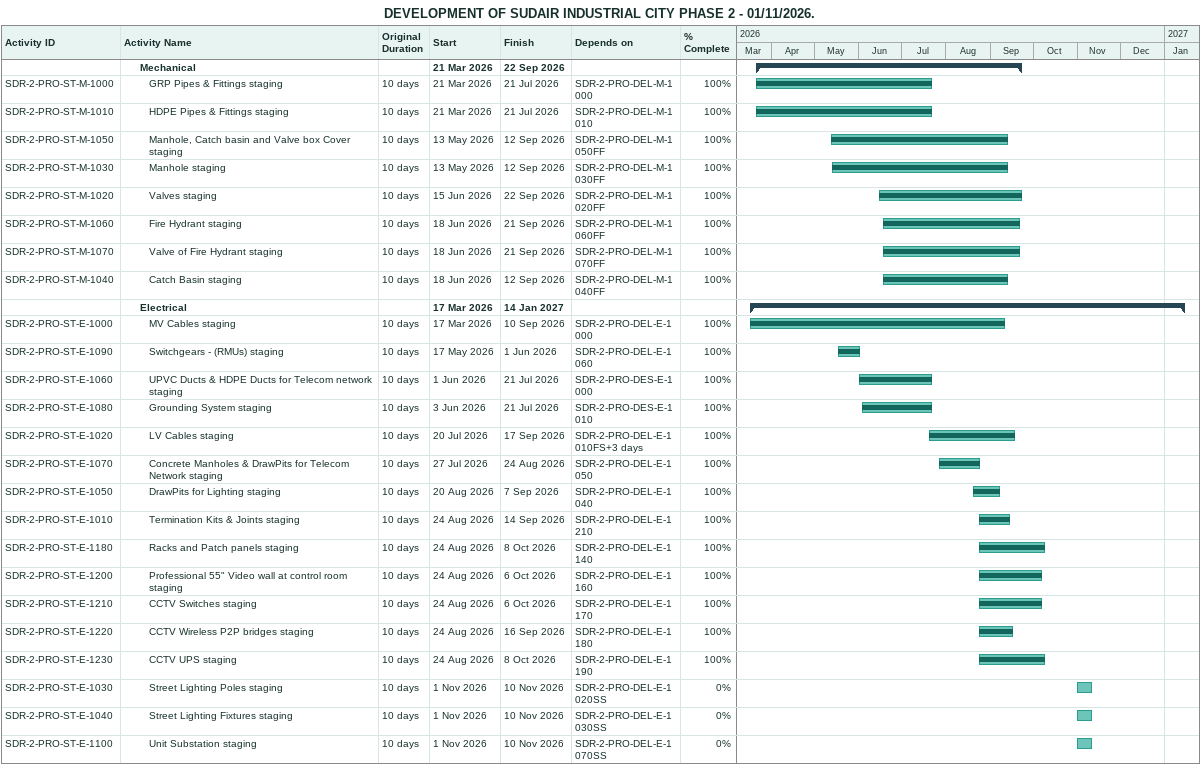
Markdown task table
DEVELOPMENT OF SUDAIR INDUSTRIAL CITY PHASE 2 - 01/11/2026.

| ID | Level | Task | Original duration | Start | Finish | Predecessors | % complete |
|---|---|---|---|---|---|---|---|
|  | 3 | **Mechanical** |  | 2026-03-21 | 2026-09-22 |  |  |
| SDR-2-PRO-ST-M-1000 | 4 | GRP Pipes & Fittings staging | 10d | 2026-03-21 | 2026-07-21 | SDR-2-PRO-DEL-M-1000 | 100 |
| SDR-2-PRO-ST-M-1010 | 4 | HDPE Pipes & Fittings staging | 10d | 2026-03-21 | 2026-07-21 | SDR-2-PRO-DEL-M-1010 | 100 |
| SDR-2-PRO-ST-M-1050 | 4 | Manhole, Catch basin and Valve box Cover staging | 10d | 2026-05-13 | 2026-09-12 | SDR-2-PRO-DEL-M-1050FF | 100 |
| SDR-2-PRO-ST-M-1030 | 4 | Manhole staging | 10d | 2026-05-13 | 2026-09-12 | SDR-2-PRO-DEL-M-1030FF | 100 |
| SDR-2-PRO-ST-M-1020 | 4 | Valves staging | 10d | 2026-06-15 | 2026-09-22 | SDR-2-PRO-DEL-M-1020FF | 100 |
| SDR-2-PRO-ST-M-1060 | 4 | Fire Hydrant staging | 10d | 2026-06-18 | 2026-09-21 | SDR-2-PRO-DEL-M-1060FF | 100 |
| SDR-2-PRO-ST-M-1070 | 4 | Valve of Fire Hydrant staging | 10d | 2026-06-18 | 2026-09-21 | SDR-2-PRO-DEL-M-1070FF | 100 |
| SDR-2-PRO-ST-M-1040 | 4 | Catch Basin staging | 10d | 2026-06-18 | 2026-09-12 | SDR-2-PRO-DEL-M-1040FF | 100 |
|  | 3 | **Electrical** |  | 2026-03-17 | 2027-01-14 |  |  |
| SDR-2-PRO-ST-E-1000 | 4 | MV Cables staging | 10d | 2026-03-17 | 2026-09-10 | SDR-2-PRO-DEL-E-1000 | 100 |
| SDR-2-PRO-ST-E-1090 | 4 | Switchgears - (RMUs) staging | 10d | 2026-05-17 | 2026-06-01 | SDR-2-PRO-DEL-E-1060 | 100 |
| SDR-2-PRO-ST-E-1060 | 4 | UPVC Ducts & HDPE Ducts for Telecom network staging | 10d | 2026-06-01 | 2026-07-21 | SDR-2-PRO-DES-E-1000 | 100 |
| SDR-2-PRO-ST-E-1080 | 4 | Grounding System staging | 10d | 2026-06-03 | 2026-07-21 | SDR-2-PRO-DES-E-1010 | 100 |
| SDR-2-PRO-ST-E-1020 | 4 | LV Cables staging | 10d | 2026-07-20 | 2026-09-17 | SDR-2-PRO-DEL-E-1010FS+3d | 100 |
| SDR-2-PRO-ST-E-1070 | 4 | Concrete Manholes & DrawPits for Telecom Network staging | 10d | 2026-07-27 | 2026-08-24 | SDR-2-PRO-DEL-E-1050 | 100 |
| SDR-2-PRO-ST-E-1050 | 4 | DrawPits for Lighting staging | 10d | 2026-08-20 | 2026-09-07 | SDR-2-PRO-DEL-E-1040 | 100 |
| SDR-2-PRO-ST-E-1010 | 4 | Termination Kits & Joints staging | 10d | 2026-08-24 | 2026-09-14 | SDR-2-PRO-DEL-E-1210 | 100 |
| SDR-2-PRO-ST-E-1180 | 4 | Racks and Patch panels staging | 10d | 2026-08-24 | 2026-10-08 | SDR-2-PRO-DEL-E-1140 | 100 |
| SDR-2-PRO-ST-E-1200 | 4 | Professional 55" Video wall at control room staging | 10d | 2026-08-24 | 2026-10-06 | SDR-2-PRO-DEL-E-1160 | 100 |
| SDR-2-PRO-ST-E-1210 | 4 | CCTV Switches staging | 10d | 2026-08-24 | 2026-10-06 | SDR-2-PRO-DEL-E-1170 | 100 |
| SDR-2-PRO-ST-E-1220 | 4 | CCTV Wireless P2P bridges staging | 10d | 2026-08-24 | 2026-09-16 | SDR-2-PRO-DEL-E-1180 | 100 |
| SDR-2-PRO-ST-E-1230 | 4 | CCTV UPS staging | 10d | 2026-08-24 | 2026-10-08 | SDR-2-PRO-DEL-E-1190 | 100 |
| SDR-2-PRO-ST-E-1030 | 4 | Street Lighting Poles staging | 10d | 2026-11-01 | 2026-11-10 | SDR-2-PRO-DEL-E-1020SS | 0 |
| SDR-2-PRO-ST-E-1040 | 4 | Street Lighting Fixtures staging | 10d | 2026-11-01 | 2026-11-10 | SDR-2-PRO-DEL-E-1030SS | 0 |
| SDR-2-PRO-ST-E-1100 | 4 | Unit Substation staging | 10d | 2026-11-01 | 2026-11-10 | SDR-2-PRO-DEL-E-1070SS | 0 |
